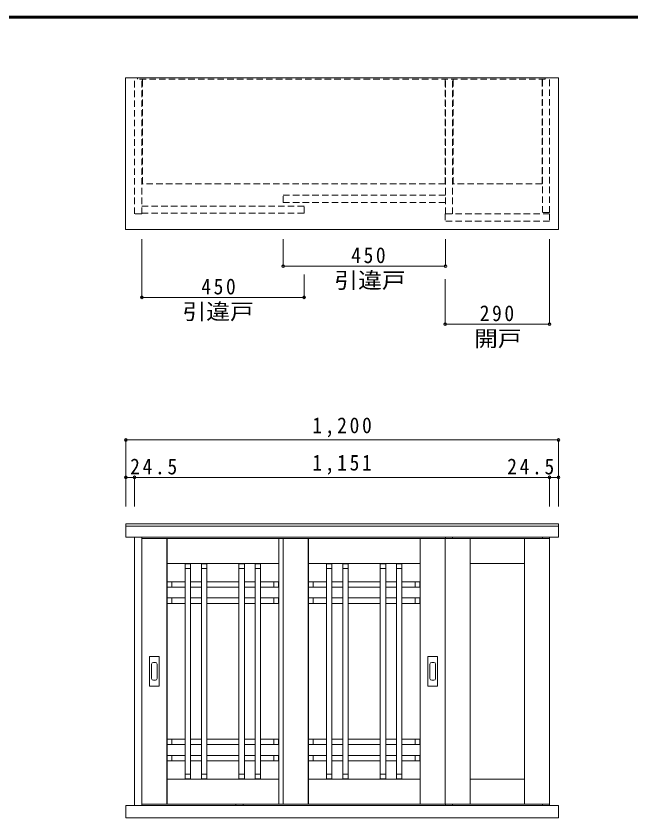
# Model space of a CAD drawing. Units: millimetres at full size, sheet at 1:15. Extents: x -2920 to 2930, y -2153 to 2088.
# Drawn here: x -1208 to 498, y -138 to 2088 of the extents above; entities that cross this region are included whole.
import ezdxf
from ezdxf.enums import TextEntityAlignment as Align

# ---------------------------------------------------------------- set-up
doc = ezdxf.new("R2010")
doc.units = ezdxf.units.MM
doc.header["$LTSCALE"] = 15
doc.header["$PDMODE"] = 32
doc.header["$PDSIZE"] = 7.5
doc.linetypes.add('DASHED1', pattern=[1.8, 1.2, -0.6])
doc.layers.add('2-2', color=7, linetype='Continuous', lineweight=18)
doc.layers.add('F-1', color=6, linetype='Continuous')
doc.styles.add('ＭＳ ゴシック', font='')
doc.styles.get('ＭＳ ゴシック').set_extended_font_data('MS Gothic')

msp = doc.modelspace()

# ---------------------------------------------------------------- linework, layer by layer
at = {"layer": '2-2'}
for p, q in [((-904.11, 1495.55), (-904.11, 1915.55)), ((296.39, 1915.55), (-904.11, 1915.55)), ((296.39, 1495.55), (296.39, 1915.55)), ((296.39, 1495.55), (-904.11, 1495.55)), ((-859.11, 1306.85), (-859.11, 1468.12)), ((-467.11, 1393.66), (-467.11, 1468.12)), ((-17.11, 1393.66), (-17.11, 1468.12)), ((271.89, 1232.58), (271.89, 1468.12)), ((-409.11, 1306.85), (-409.11, 1370.51)), ((-18.11, 1232.58), (-18.11, 1357.42)), ((-903.61, 910.98), (-903.61, 807.31)), ((296.39, 910.98), (296.39, 807.31)), ((-903.61, 807.31), (-903.61, 726.16)), ((-879.11, 807.31), (-879.11, 726.16)), ((271.89, 807.31), (271.89, 726.16)), ((296.39, 807.31), (296.39, 726.16)), ((-903.61, 641.02), (-903.61, 678.02)), ((296.39, 678.02), (-903.61, 678.02)), ((296.39, 672.02), (-903.61, 672.02)), ((296.39, 641.02), (296.39, 678.02)), ((-903.61, 641.02), (296.39, 641.02)), ((-879.11, 641.02), (-879.11, -102.98)), ((-859.11, 641.02), (-859.11, -102.98)), ((-859.11, 638.02), (-259.61, 638.02)), ((-859.11, 638.02), (-858.61, 638.02)), ((-859.11, -99.98), (-859.11, 638.02)), ((-858.61, -99.98), (-858.61, 638.02)), ((-858.61, -99.98), (-858.61, 638.02)), ((-789.61, 638.02), (-789.11, 638.02)), ((-789.11, -99.98), (-789.11, 638.02)), ((-559.11, 638.02), (-18.11, 638.02)), ((-479.11, 638.02), (-478.61, 638.02)), ((-479.11, -99.98), (-479.11, 638.02)), ((-478.61, -99.98), (-478.61, 638.02)), ((-478.61, -99.98), (-478.61, 638.02)), ((-467.11, -99.98), (-467.11, 638.02)), ((-466.61, 638.02), (-466.61, -99.98)), ((-397.61, -99.98), (-397.61, 638.02)), ((-397.61, -99.98), (-397.61, 638.02)), ((-397.11, 638.02), (-397.61, 638.02)), ((-397.11, -99.98), (-397.11, 638.02)), ((-86.61, 638.02), (-87.11, 638.02)), ((-87.11, -99.98), (-87.11, 638.02)), ((-18.11, 638.02), (-18.11, -99.98)), ((-17.61, 638.02), (-17.61, -99.98)), ((-17.61, -99.98), (-17.61, 638.02)), ((-17.11, 638.02), (-17.11, 641.02)), ((2.89, 638.02), (2.89, 641.02)), ((51.39, -99.98), (51.39, 638.02)), ((51.89, 638.02), (51.39, 638.02)), ((51.39, -99.98), (51.39, 638.02)), ((51.89, -99.98), (51.89, 638.02)), ((202.39, 638.02), (201.89, 638.02)), ((201.89, -99.98), (201.89, 638.02)), ((251.89, 638.02), (251.89, 641.02)), ((271.39, -99.98), (271.39, 638.02)), ((271.39, -99.98), (271.39, 638.02)), ((271.89, 638.02), (271.89, -99.98)), ((-479.11, 568.52), (-789.11, 568.52)), ((-479.11, 568.52), (-789.11, 568.52)), ((-479.11, 568.02), (-789.11, 568.02)), ((-397.11, 568.52), (-87.11, 568.52)), ((-397.11, 568.52), (-87.11, 568.52)), ((-397.11, 568.02), (-87.11, 568.02)), ((51.89, 568.52), (201.89, 568.52)), ((201.89, 568.52), (51.89, 568.52)), ((201.89, 568.02), (51.89, 568.02)), ((-738.61, -16.48), (-738.61, 554.52)), ((-723.61, -16.48), (-723.61, 554.52)), ((-693.61, -16.48), (-693.61, 554.52)), ((-678.61, -16.48), (-678.61, 554.52)), ((-589.61, -16.48), (-589.61, 554.52)), ((-574.61, -16.48), (-574.61, 554.52)), ((-544.61, -16.48), (-544.61, 554.52)), ((-529.61, -16.48), (-529.61, 554.52)), ((-346.61, -16.48), (-346.61, 554.52)), ((-331.61, -16.48), (-331.61, 554.52)), ((-301.61, -16.48), (-301.61, 554.52)), ((-286.61, -16.48), (-286.61, 554.52)), ((-197.61, -16.48), (-197.61, 554.52)), ((-182.61, -16.48), (-182.61, 554.52)), ((-152.61, -16.48), (-152.61, 554.52)), ((-137.61, -16.48), (-137.61, 554.52)), ((-775.61, 517.52), (-788.61, 517.52)), ((-788.61, 517.52), (-788.61, 502.52)), ((-775.61, 517.52), (-738.61, 517.52)), ((-723.61, 517.52), (-693.61, 517.52)), ((-678.61, 517.52), (-589.61, 517.52)), ((-574.61, 517.52), (-544.61, 517.52)), ((-529.61, 517.52), (-492.61, 517.52)), ((-383.61, 517.52), (-396.61, 517.52)), ((-396.61, 517.52), (-396.61, 502.52)), ((-383.61, 517.52), (-346.61, 517.52)), ((-331.61, 517.52), (-301.61, 517.52)), ((-286.61, 517.52), (-197.61, 517.52)), ((-182.61, 517.52), (-152.61, 517.52)), ((-137.61, 517.52), (-100.61, 517.52)), ((-775.61, 502.52), (-738.61, 502.52)), ((-723.61, 502.52), (-693.61, 502.52)), ((-678.61, 502.52), (-589.61, 502.52)), ((-574.61, 502.52), (-544.61, 502.52)), ((-529.61, 502.52), (-492.61, 502.52)), ((-383.61, 502.52), (-346.61, 502.52)), ((-331.61, 502.52), (-301.61, 502.52)), ((-286.61, 502.52), (-197.61, 502.52)), ((-182.61, 502.52), (-152.61, 502.52)), ((-137.61, 502.52), (-100.61, 502.52)), ((-738.61, 472.52), (-775.61, 472.52)), ((-693.61, 472.52), (-723.61, 472.52)), ((-589.61, 472.52), (-678.61, 472.52)), ((-544.61, 472.52), (-574.61, 472.52)), ((-492.61, 472.52), (-529.61, 472.52)), ((-479.61, 457.52), (-479.61, 472.52)), ((-346.61, 472.52), (-383.61, 472.52)), ((-301.61, 472.52), (-331.61, 472.52)), ((-197.61, 472.52), (-286.61, 472.52)), ((-152.61, 472.52), (-182.61, 472.52)), ((-100.61, 472.52), (-137.61, 472.52)), ((-87.61, 457.52), (-87.61, 472.52)), ((-738.61, 457.52), (-775.61, 457.52)), ((-693.61, 457.52), (-723.61, 457.52)), ((-589.61, 457.52), (-678.61, 457.52)), ((-544.61, 457.52), (-574.61, 457.52)), ((-492.61, 457.52), (-529.61, 457.52)), ((-492.61, 457.52), (-479.61, 457.52)), ((-346.61, 457.52), (-383.61, 457.52)), ((-301.61, 457.52), (-331.61, 457.52)), ((-197.61, 457.52), (-286.61, 457.52)), ((-152.61, 457.52), (-182.61, 457.52)), ((-100.61, 457.52), (-137.61, 457.52)), ((-100.61, 457.52), (-87.61, 457.52)), ((-837.36, 310.52), (-837.36, 227.52)), ((-810.86, 310.52), (-837.36, 310.52)), ((-821.36, 293.77), (-826.86, 293.77)), ((-810.86, 227.52), (-810.86, 310.52)), ((-65.36, 310.52), (-38.86, 310.52)), ((-65.36, 227.52), (-65.36, 310.52)), ((-54.86, 293.77), (-49.36, 293.77)), ((-38.86, 310.52), (-38.86, 227.52)), ((-831.86, 288.77), (-831.86, 249.27)), ((-816.36, 249.27), (-816.36, 288.77)), ((-59.86, 249.27), (-59.86, 288.77)), ((-44.36, 288.77), (-44.36, 249.27)), ((-837.36, 227.52), (-810.86, 227.52)), ((-826.86, 244.27), (-821.36, 244.27)), ((-38.86, 227.52), (-65.36, 227.52)), ((-49.36, 244.27), (-54.86, 244.27)), ((-775.61, 80.52), (-788.61, 80.52)), ((-788.61, 80.52), (-788.61, 65.52)), ((-775.61, 80.52), (-738.61, 80.52)), ((-723.61, 80.52), (-693.61, 80.52)), ((-678.61, 80.52), (-589.61, 80.52)), ((-574.61, 80.52), (-544.61, 80.52)), ((-529.61, 80.52), (-492.61, 80.52)), ((-383.61, 80.52), (-396.61, 80.52)), ((-396.61, 80.52), (-396.61, 65.52)), ((-383.61, 80.52), (-346.61, 80.52)), ((-331.61, 80.52), (-301.61, 80.52)), ((-286.61, 80.52), (-197.61, 80.52)), ((-182.61, 80.52), (-152.61, 80.52)), ((-137.61, 80.52), (-100.61, 80.52)), ((-775.61, 65.52), (-738.61, 65.52)), ((-723.61, 65.52), (-693.61, 65.52)), ((-678.61, 65.52), (-589.61, 65.52)), ((-574.61, 65.52), (-544.61, 65.52)), ((-529.61, 65.52), (-492.61, 65.52)), ((-383.61, 65.52), (-346.61, 65.52)), ((-331.61, 65.52), (-301.61, 65.52)), ((-286.61, 65.52), (-197.61, 65.52)), ((-182.61, 65.52), (-152.61, 65.52)), ((-137.61, 65.52), (-100.61, 65.52)), ((-738.61, 35.52), (-775.61, 35.52)), ((-693.61, 35.52), (-723.61, 35.52)), ((-589.61, 35.52), (-678.61, 35.52)), ((-544.61, 35.52), (-574.61, 35.52)), ((-492.61, 35.52), (-529.61, 35.52)), ((-479.61, 20.52), (-479.61, 35.52)), ((-346.61, 35.52), (-383.61, 35.52)), ((-301.61, 35.52), (-331.61, 35.52)), ((-197.61, 35.52), (-286.61, 35.52)), ((-152.61, 35.52), (-182.61, 35.52)), ((-100.61, 35.52), (-137.61, 35.52)), ((-87.61, 20.52), (-87.61, 35.52)), ((-738.61, 20.52), (-775.61, 20.52)), ((-693.61, 20.52), (-723.61, 20.52)), ((-589.61, 20.52), (-678.61, 20.52)), ((-544.61, 20.52), (-574.61, 20.52)), ((-492.61, 20.52), (-529.61, 20.52)), ((-492.61, 20.52), (-479.61, 20.52)), ((-346.61, 20.52), (-383.61, 20.52)), ((-301.61, 20.52), (-331.61, 20.52)), ((-197.61, 20.52), (-286.61, 20.52)), ((-152.61, 20.52), (-182.61, 20.52)), ((-100.61, 20.52), (-137.61, 20.52)), ((-100.61, 20.52), (-87.61, 20.52)), ((-789.11, -29.98), (-479.11, -29.98)), ((-789.11, -30.48), (-479.11, -30.48)), ((-789.11, -30.48), (-479.11, -30.48)), ((-87.11, -29.98), (-397.11, -29.98)), ((-87.11, -30.48), (-397.11, -30.48)), ((-87.11, -30.48), (-397.11, -30.48)), ((51.89, -29.98), (201.89, -29.98)), ((201.89, -30.48), (51.89, -30.48)), ((51.89, -30.48), (201.89, -30.48)), ((-903.61, -137.98), (-903.61, -102.98)), ((-903.61, -102.98), (296.39, -102.98)), ((-259.61, -99.98), (-859.11, -99.98)), ((-859.11, -99.98), (-858.61, -99.98)), ((-858.61, -99.98), (-858.11, -99.98)), ((-789.61, -99.98), (-789.11, -99.98)), ((-598.11, -102.98), (-598.11, -99.98)), ((-578.11, -102.98), (-578.11, -99.98)), ((-559.61, -99.98), (-559.11, -99.98)), ((-18.11, -99.98), (-559.11, -99.98)), ((-479.11, -99.98), (-478.61, -99.98)), ((-466.61, -99.98), (-467.11, -99.98)), ((-397.11, -99.98), (-397.61, -99.98)), ((-86.61, -99.98), (-87.11, -99.98)), ((-17.61, -99.98), (-18.11, -99.98)), ((271.39, -99.98), (-17.61, -99.98)), ((-17.11, -102.98), (-17.11, -99.98)), ((2.89, -102.98), (2.89, -99.98)), ((51.89, -99.98), (51.39, -99.98)), ((202.39, -99.98), (201.89, -99.98)), ((251.89, -102.98), (251.89, -99.98)), ((271.89, -99.98), (271.39, -99.98)), ((271.89, -102.98), (271.89, -99.98)), ((296.39, -102.98), (296.39, -137.98)), ((-903.61, -137.98), (296.39, -137.98))]:
    msp.add_line(p, q, dxfattribs=at)
at = {"layer": '2-2', "linetype": 'DASHED1'}
for p, q in [((-879.11, 1538.55), (-879.11, 1915.55)), ((259.89, 1912.05), (259.89, 1915.55)), ((271.89, 1542.05), (271.89, 1915.55)), ((-859.11, 1538.55), (-859.11, 1912.05)), ((-857.11, 1622.05), (-857.11, 1912.05)), ((-18.11, 1622.05), (-18.11, 1912.05)), ((-17.11, 1538.55), (-17.11, 1912.05)), ((2.89, 1538.55), (2.89, 1912.05)), ((4.89, 1622.05), (4.89, 1912.05)), ((250.89, 1622.05), (250.89, 1912.05)), ((251.89, 1542.05), (251.89, 1912.05)), ((-18.11, 1622.05), (-857.11, 1622.05)), ((250.89, 1622.05), (4.89, 1622.05)), ((-17.11, 1590.05), (-467.11, 1590.05)), ((-409.11, 1560.05), (-859.11, 1560.05)), ((-409.11, 1540.05), (-409.11, 1560.05)), ((-859.11, 1538.55), (-879.11, 1538.55)), ((-409.11, 1540.05), (-859.11, 1540.05)), ((271.89, 1538.55), (-18.11, 1538.55)), ((-18.11, 1538.55), (-18.11, 1518.55)), ((271.89, 1542.05), (251.89, 1542.05))]:
    msp.add_line(p, q, dxfattribs=at)
at = {"layer": '2-2', "color": 4}
for p, q in [((-17.11, 1393.66), (-467.11, 1393.66)), ((-409.11, 1306.85), (-859.11, 1306.85)), ((271.89, 1232.58), (-18.11, 1232.58)), ((296.39, 910.98), (-903.61, 910.98)), ((-879.11, 807.31), (-903.61, 807.31)), ((271.89, 807.31), (-879.11, 807.31)), ((296.39, 807.31), (271.89, 807.31))]:
    msp.add_line(p, q, dxfattribs=at)
at = {"layer": '2-2', "linetype": 'DASHED1'}
for points in [[(259.89, 1912.05), (-871.11, 1912.05), (-871.11, 1915.55)], [(-17.11, 1570.05), (-467.11, 1570.05), (-467.11, 1590.05)], [(271.89, 1538.55), (271.89, 1518.55), (-18.11, 1518.55)]]:
    msp.add_lwpolyline(points, dxfattribs=at)
at = {"layer": '2-2'}
for points in [[(-789.61, 638.02), (-789.61, -99.98), (-789.61, 638.02)], [(-466.61, -99.98), (-466.61, 638.02), (-467.11, 638.02)], [(-86.61, 638.02), (-86.61, -99.98), (-86.61, 638.02)], [(-18.11, 638.02), (271.89, 638.02), (271.89, 641.02)], [(202.39, 638.02), (202.39, -99.98), (202.39, 638.02)], [(-788.61, 502.52), (-775.61, 502.52), (-775.61, 517.52)], [(-396.61, 502.52), (-383.61, 502.52), (-383.61, 517.52)], [(-479.61, 472.52), (-492.61, 472.52), (-492.61, 457.52)], [(-87.61, 472.52), (-100.61, 472.52), (-100.61, 457.52)], [(-788.61, 65.52), (-775.61, 65.52), (-775.61, 80.52)], [(-396.61, 65.52), (-383.61, 65.52), (-383.61, 80.52)], [(-479.61, 35.52), (-492.61, 35.52), (-492.61, 20.52)], [(-87.61, 35.52), (-100.61, 35.52), (-100.61, 20.52)]]:
    msp.add_lwpolyline(points, dxfattribs=at)
for points in [[(-723.61, 554.52), (-723.61, 567.52), (-738.61, 567.52), (-738.61, 554.52)], [(-678.61, 554.52), (-678.61, 567.52), (-693.61, 567.52), (-693.61, 554.52)], [(-574.61, 554.52), (-574.61, 567.52), (-589.61, 567.52), (-589.61, 554.52)], [(-529.61, 554.52), (-529.61, 567.52), (-544.61, 567.52), (-544.61, 554.52)], [(-331.61, 554.52), (-331.61, 567.52), (-346.61, 567.52), (-346.61, 554.52)], [(-286.61, 554.52), (-286.61, 567.52), (-301.61, 567.52), (-301.61, 554.52)], [(-182.61, 554.52), (-182.61, 567.52), (-197.61, 567.52), (-197.61, 554.52)], [(-137.61, 554.52), (-137.61, 567.52), (-152.61, 567.52), (-152.61, 554.52)], [(-492.61, 502.52), (-479.61, 502.52), (-479.61, 517.52), (-492.61, 517.52)], [(-100.61, 502.52), (-87.61, 502.52), (-87.61, 517.52), (-100.61, 517.52)], [(-775.61, 472.52), (-788.61, 472.52), (-788.61, 457.52), (-775.61, 457.52)], [(-383.61, 472.52), (-396.61, 472.52), (-396.61, 457.52), (-383.61, 457.52)], [(-492.61, 65.52), (-479.61, 65.52), (-479.61, 80.52), (-492.61, 80.52)], [(-100.61, 65.52), (-87.61, 65.52), (-87.61, 80.52), (-100.61, 80.52)], [(-775.61, 35.52), (-788.61, 35.52), (-788.61, 20.52), (-775.61, 20.52)], [(-383.61, 35.52), (-396.61, 35.52), (-396.61, 20.52), (-383.61, 20.52)], [(-723.61, -29.48), (-723.61, -16.48), (-738.61, -16.48), (-738.61, -29.48)], [(-678.61, -29.48), (-678.61, -16.48), (-693.61, -16.48), (-693.61, -29.48)], [(-574.61, -29.48), (-574.61, -16.48), (-589.61, -16.48), (-589.61, -29.48)], [(-529.61, -29.48), (-529.61, -16.48), (-544.61, -16.48), (-544.61, -29.48)], [(-331.61, -29.48), (-331.61, -16.48), (-346.61, -16.48), (-346.61, -29.48)], [(-286.61, -29.48), (-286.61, -16.48), (-301.61, -16.48), (-301.61, -29.48)], [(-182.61, -29.48), (-182.61, -16.48), (-197.61, -16.48), (-197.61, -29.48)], [(-137.61, -29.48), (-137.61, -16.48), (-152.61, -16.48), (-152.61, -29.48)]]:
    msp.add_lwpolyline(points, close=True, dxfattribs=at)
for centre, start, end in [((-826.86, 288.77), 90, 180), ((-821.36, 288.77), 0, 90), ((-54.86, 288.77), 90, 180), ((-49.36, 288.77), 0, 90), ((-826.86, 249.27), 180, 270), ((-821.36, 249.27), 270, 0), ((-54.86, 249.27), 180, 270), ((-49.36, 249.27), 270, 0)]:
    msp.add_arc(centre, 5, start, end, dxfattribs=at)
at = {"layer": '2-2', "color": 4}
for p in [(-467.11, 1393.66), (-17.11, 1393.66), (-859.11, 1306.85), (-409.11, 1306.85), (-18.11, 1232.58), (271.89, 1232.58), (-903.61, 910.98), (296.39, 910.98), (-903.61, 807.31), (-879.11, 807.31), (271.89, 807.31), (296.39, 807.31)]:
    msp.add_point(p, dxfattribs=at)
at = {"layer": 'F-1'}
for p, q in [((-2920.04, 2087.5), (2929.96, 2087.5)), ((-2920.04, 2085), (2929.96, 2085)), ((-2920.04, 2082.5), (2929.96, 2082.5))]:
    msp.add_line(p, q, dxfattribs=at)

# ---------------------------------------------------------------- texts
at = {"layer": '2-2', "style": 'ＭＳ ゴシック', "width": 1.1}
for s, p in [('引違戸', (-325.2, 1319.06)), ('引違戸', (-746.28, 1232.24)), ('開戸', (62.47, 1157.3))]:
    msp.add_text(s, height=43.99, dxfattribs=at).set_placement(p, align=Align.BOTTOM_LEFT)
at = {"layer": '2-2', "char_height": 43.99, "attachment_point": 7, "style": 'ＭＳ ゴシック'}
for s, insert in [('\\T1.27;\\W0.9;450', (-278.23, 1401.16)), ('\\T1.27;\\W0.9;450', (-693.97, 1314.35)), ('\\T1.27;\\W0.9;290', (78.14, 1240.08)), ('\\T1.28;\\W0.9;1,200', (-386.11, 918.48)), ('\\T1.28;\\W0.9;1,151', (-386.11, 814.81)), ('\\T1.28;\\W0.9;24.5', (-891.28, 814.81)), ('\\T1.28;\\W0.9;24.5', (154.3, 814.81))]:
    msp.add_mtext(s, dxfattribs=dict(at, insert=insert))

doc.saveas('drawing.dxf')
